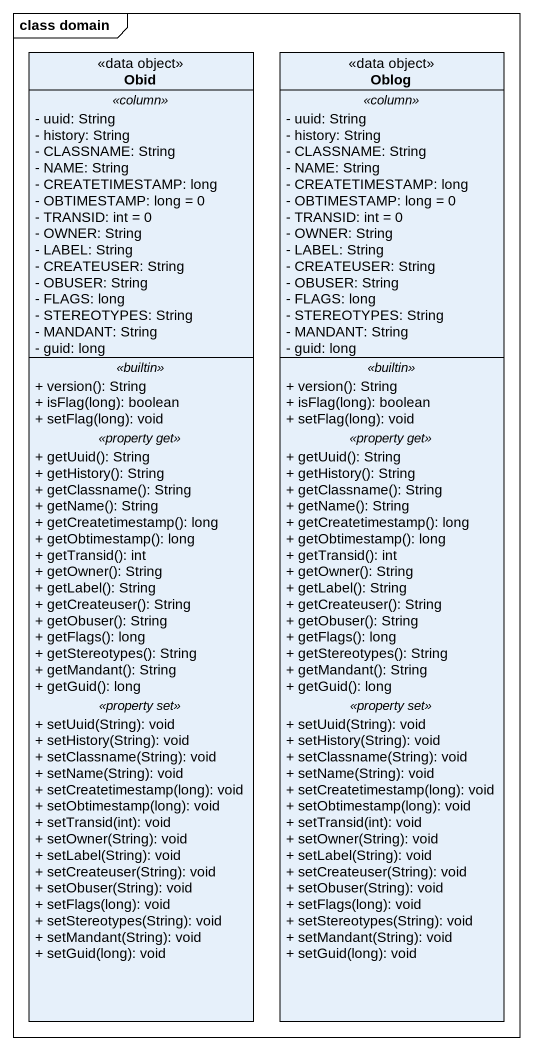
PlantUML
@startuml
mainframe class domain
hide circle
hide empty members
skinparam classAttributeIconSize 0
class Obid <<data object>> {
  .. <<column>> ..
  - uuid: String
  - history: String
  - CLASSNAME: String
  - NAME: String
  - CREATETIMESTAMP: long
  - OBTIMESTAMP: long = 0
  - TRANSID: int = 0
  - OWNER: String
  - LABEL: String
  - CREATEUSER: String
  - OBUSER: String
  - FLAGS: long
  - STEREOTYPES: String
  - MANDANT: String
  - guid: long
  .. <<builtin>> ..
  + version(): String
  + isFlag(long): boolean
  + setFlag(long): void
  .. <<property get>> ..
  + getUuid(): String
  + getHistory(): String
  + getClassname(): String
  + getName(): String
  + getCreatetimestamp(): long
  + getObtimestamp(): long
  + getTransid(): int
  + getOwner(): String
  + getLabel(): String
  + getCreateuser(): String
  + getObuser(): String
  + getFlags(): long
  + getStereotypes(): String
  + getMandant(): String
  + getGuid(): long
  .. <<property set>> ..
  + setUuid(String): void
  + setHistory(String): void
  + setClassname(String): void
  + setName(String): void
  + setCreatetimestamp(long): void
  + setObtimestamp(long): void
  + setTransid(int): void
  + setOwner(String): void
  + setLabel(String): void
  + setCreateuser(String): void
  + setObuser(String): void
  + setFlags(long): void
  + setStereotypes(String): void
  + setMandant(String): void
  + setGuid(long): void
}
class Oblog <<data object>> {
  .. <<column>> ..
  - uuid: String
  - history: String
  - CLASSNAME: String
  - NAME: String
  - CREATETIMESTAMP: long
  - OBTIMESTAMP: long = 0
  - TRANSID: int = 0
  - OWNER: String
  - LABEL: String
  - CREATEUSER: String
  - OBUSER: String
  - FLAGS: long
  - STEREOTYPES: String
  - MANDANT: String
  - guid: long
  .. <<builtin>> ..
  + version(): String
  + isFlag(long): boolean
  + setFlag(long): void
  .. <<property get>> ..
  + getUuid(): String
  + getHistory(): String
  + getClassname(): String
  + getName(): String
  + getCreatetimestamp(): long
  + getObtimestamp(): long
  + getTransid(): int
  + getOwner(): String
  + getLabel(): String
  + getCreateuser(): String
  + getObuser(): String
  + getFlags(): long
  + getStereotypes(): String
  + getMandant(): String
  + getGuid(): long
  .. <<property set>> ..
  + setUuid(String): void
  + setHistory(String): void
  + setClassname(String): void
  + setName(String): void
  + setCreatetimestamp(long): void
  + setObtimestamp(long): void
  + setTransid(int): void
  + setOwner(String): void
  + setLabel(String): void
  + setCreateuser(String): void
  + setObuser(String): void
  + setFlags(long): void
  + setStereotypes(String): void
  + setMandant(String): void
  + setGuid(long): void
}
@enduml
